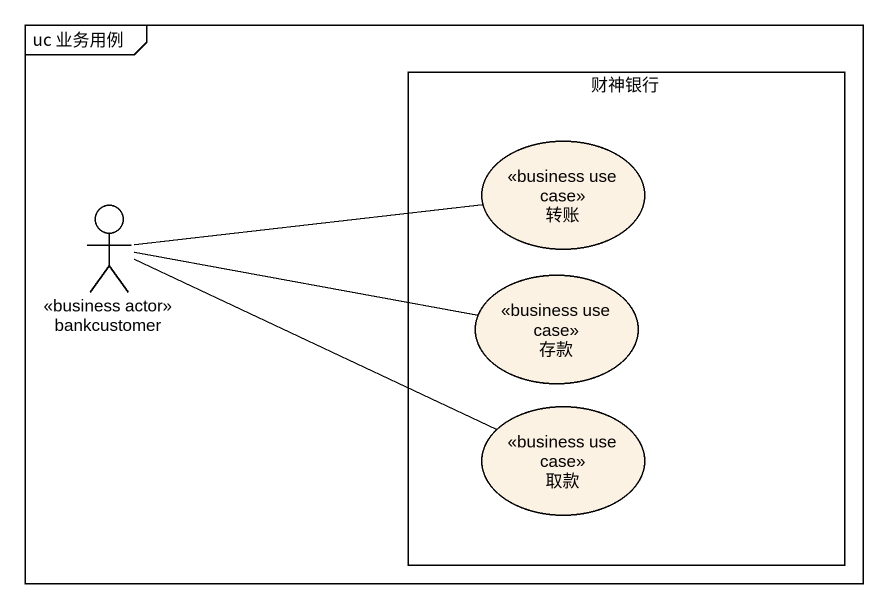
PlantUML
@startuml
mainframe uc 业务用例
rectangle 财神银行 {
  usecase 转账 <<business use case>>
  usecase 存款 <<business use case>>
  usecase 取款 <<business use case>>
}
actor bankcustomer <<business actor>>
bankcustomer -right- 转账
bankcustomer -right- 存款
bankcustomer -right- 取款
@enduml
